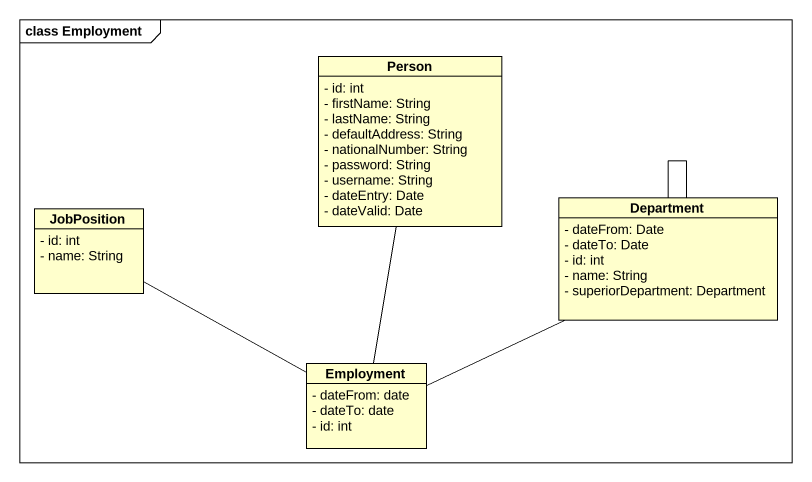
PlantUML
@startuml
mainframe class Employment
hide circle
hide empty members
skinparam classAttributeIconSize 0
class "Person" as Person_ {
  - id: int
  - firstName: String
  - lastName: String
  - defaultAddress: String
  - nationalNumber: String
  - password: String
  - username: String
  - dateEntry: Date
  - dateValid: Date
}
class JobPosition {
  - id: int
  - name: String
}
class Department {
  - dateFrom: Date
  - dateTo: Date
  - id: int
  - name: String
  - superiorDepartment: Department
}
class Employment {
  - dateFrom: date
  - dateTo: date
  - id: int
}
Person_ -- Employment
JobPosition -right- Employment
Department -- Department
Department -left- Employment
@enduml
